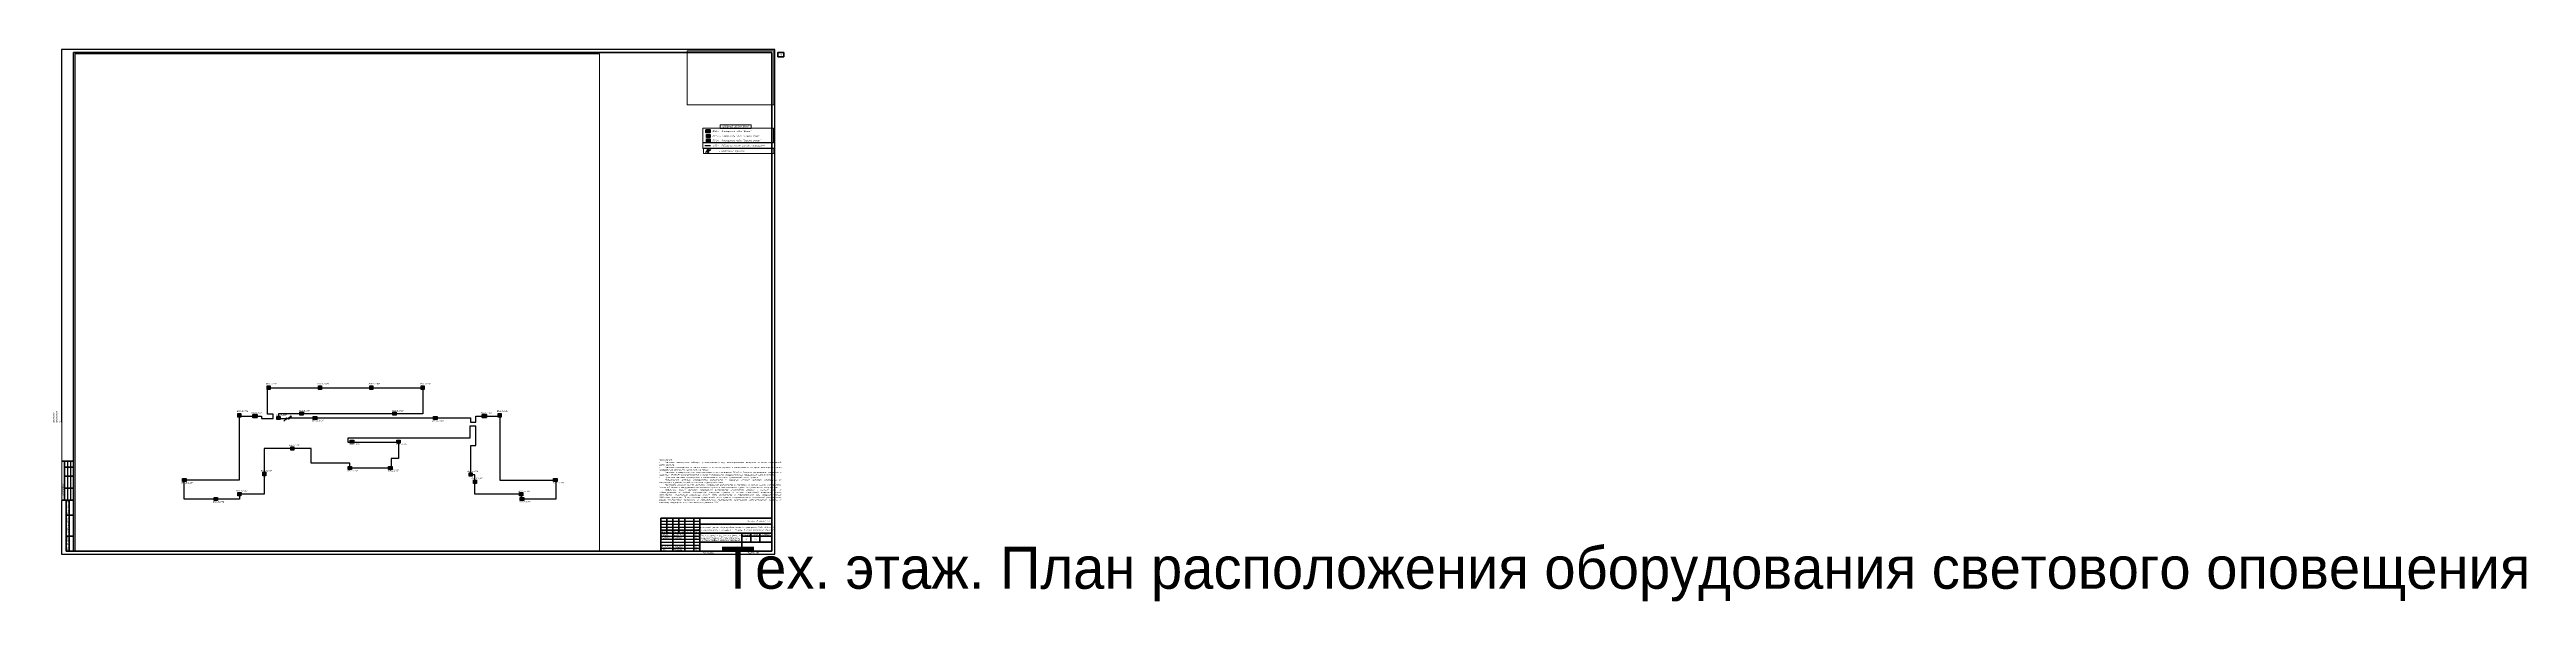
# Paper-space layout '18 План расположения оборудования и кабельных трасс на тех. эт С' of a CAD drawing. Extents: x -20 to 4109, y -79 to 841.
# The model-space entities are those that its viewports show. They can reach past a viewport. Long polylines and large blocks are cut down to what shows.
import ezdxf
from ezdxf.enums import TextEntityAlignment as Align

# ---------------------------------------------------------------- set-up
doc = ezdxf.new("R2018")
doc.units = 0
doc.header["$LTSCALE"] = 100
doc.set_wipeout_variables(frame=1)
doc.linetypes.add('ACAD_ISO02W100', pattern=[15, 12, -3])
doc.layers.get('Defpoints').update_dxf_attribs({"color": 42})
for name, color, linetype, lineweight in [('00-Штамп', 7, 'Continuous', 0), ('cc_ПС', 6, 'пс  -V-V-V-V-V-V-V-', 30), ('АП_АСУ_ОсновнаяТолстая', 7, 'Continuous', 30), ('Радио', 5, 'Continuous', 30), ('СС_Схема', 7, 'Continuous', 30), ('Текст', 7, 'Continuous', 15)]:
    doc.layers.add(name, color=color, linetype=linetype, lineweight=lineweight)
doc.layers.add('_СОУЭ Оповещение_световое', color=1, linetype='Continuous')
doc.layers.add('ODG - Проводка', color=3, linetype='Continuous')
doc.styles.add('ISOCPEUR', font='isocpeui.ttf', dxfattribs={"height": 250})
doc.styles.add('OlympDesign', font='isocpeui.ttf', dxfattribs={"height": 250})
doc.styles.get("Standard").update_dxf_attribs({"font": 'arial.ttf'})
doc.linetypes.add('пс  -V-V-V-V-V-V-V-', pattern='A,20,-0.2,["V",Standard,S=3,R=0,X=1,Y=-1.5],-5', length=25.2)

# ---------------------------------------------------------------- blocks, each defined once
blk = doc.blocks.new('*U265')
at = {"linetype": 'Continuous', "lineweight": 25}
for p, q in [((1189, 841), (0, 841)), ((0, 841), (0, 0)), ((1189, 0), (1189, 841)), ((10, 155), (10, 90)), ((15, 155), (15, 90)), ((999, 55), (1064, 55)), ((999, 50), (1064, 50)), ((999, 45), (1064, 45)), ((0, 0), (1189, 0)), ((999, 30), (1064, 30)), ((999, 25), (1064, 25)), ((999, 20), (1064, 20)), ((999, 15), (1064, 15)), ((999, 10), (1064, 10))]:
    blk.add_line(p, q, dxfattribs=at)
at = {"linetype": 'Continuous', "lineweight": 60}
for p, q in [((1184, 836), (20, 836)), ((20, 836), (20, 5)), ((1184, 5), (1184, 836)), ((20, 155), (0, 155)), ((5, 155), (5, 90)), ((20, 145), (5, 145)), ((20, 130), (5, 130)), ((20, 90), (0, 90)), ((20, 110), (5, 110)), ((8, 90), (8, 5)), ((13, 90), (13, 5)), ((8, 65), (20, 65)), ((999, 60), (1184, 60)), ((999, 5), (999, 60)), ((1009, 60), (1009, 35)), ((1019, 60), (1019, 5)), ((1029, 60), (1029, 35)), ((1039, 60), (1039, 5)), ((1054, 60), (1054, 5)), ((1064, 5), (1064, 60)), ((1064, 50), (1184, 50)), ((1184, 5), (1184, 60)), ((8, 30), (20, 30)), ((8, 5), (20, 5)), ((20, 5), (1184, 5)), ((999, 40), (1064, 40)), ((999, 35), (1184, 35)), ((1064, 20), (1184, 20)), ((1134, 35), (1134, 5)), ((1134, 30), (1184, 30)), ((1149, 35), (1149, 20)), ((1164, 35), (1164, 20))]:
    blk.add_line(p, q, dxfattribs=at)
at = {"linetype": 'Continuous', "lineweight": 40}
blk.add_line((1134, 5), (1134, 35), dxfattribs=at)
at = {"lineweight": 60}
blk.add_lwpolyline([(1194, 829), (1204, 829), (1204, 836), (1194, 836)], close=True, dxfattribs=at)
at = {"linetype": 'Continuous', "rotation": 90, "style": 'ISOCPEUR'}
for s, insert, char_height, width, attachment_point in [('########################', (-12.5, 176), 2.5, 19, 4), ('#####', (-12.5, 215), 2.5, 10, 5), ('#########################', (-7.5, 176), 2.5, 19, 4), ('#####', (-7.5, 215), 2.5, 10, 5), ('#####', (-2.5, 215), 2.5, 10, 5), ('Согласовано', (-17.5, 172.5), 3, 35, 5), ('Гл. спец ВК', (-12.5, 156), 2.5, 19, 4), ('Гл. спец ЭОМ', (-7.5, 156), 2.5, 19, 4), ('########################', (-2.5, 111), 2.5, 19, 4), ('#####', (-12.5, 150), 2.5, 10, 5), ('######', (-12.5, 111), 2.5, 19, 4), ('######################', (-7.5, 111), 2.5, 19, 4), ('#####', (-7.5, 150), 2.5, 10, 5), ('#####', (-2.5, 150), 2.5, 10, 5), ('ГАП', (-12.5, 91), 2.5, 19, 4), ('Гл. констр. ', (-7.5, 91), 2.5, 19, 4), ('Гл. спец ОВ', (-2.5, 91), 2.5, 19, 4), ('Согласовано', (2.5, 107.5), 2.5, 35, 5), ('Взам. инв. №', (10.5, 77.5), 2.5, 25, 5), ('Подп. и дата', (10.5, 47.5), 2.5, 35, 5), ('Инв. № подл.', (10.5, 17.5), 2.5, 25, 5)]:
    blk.add_mtext(s, dxfattribs=dict(at, insert=insert, char_height=char_height, width=width, attachment_point=attachment_point))
at = {"linetype": 'Continuous', "char_height": 2.5, "style": 'ISOCPEUR'}
for s, insert, width, attachment_point in [('Капитальный ремонт общеобразовательного учреждения (ГБОУ «Школа № 429»), расположенного по адресу: г. Москва, 5-ая ул. Соколиной Горы д.14', (1124, 42.5), 120, 5), ('16-25/Г-П–ИОС5.2', (1174, 55), 110, 6), ('Разраб.', (1000, 32.5), 19, 4), ('Проверил', (1000, 27.5), 19, 4), ('Н. контр.', (1000, 12.5), 19, 4), ('ГИП', (1000, 7.5), 19, 4), ('Силантьев', (1020, 32.5), 19, 4), ('Поляков', (1020, 27.5), 19, 4), ('Губарева', (1020, 12.5), 19, 4), ('Мурашов', (1020, 7.5), 19, 4), ('05.26', (1055.3, 32.5), 10, 4), ('05.26', (1055.3, 27.5), 10, 4), ('05.26', (1055.3, 12.5), 10, 4), ('05.26', (1055.3, 7.4), 10, 4), ('Копировал', (1078.5, 2.5), 25, 5), ('П', (1141.5, 25), 15, 5), ('Формат', (1149.5, 2.5), 16, 5)]:
    blk.add_mtext(s, dxfattribs=dict(at, insert=insert, width=width, attachment_point=attachment_point))
at = {"char_height": 2.5, "attachment_point": 5, "style": 'ISOCPEUR'}
for s, insert, width in [('Изм.', (1004, 37.5), 10), ('Кол.уч', (1014, 37.5), 10), ('Лист', (1024, 37.5), 10), ('№док', (1034, 37.5), 10), ('Подп.', (1046.5, 37.5), 15), ('Дата', (1059, 37.5), 10), ('Стадия', (1141.5, 32.5), 15), ('Лист', (1156.5, 32.5), 15), ('Листов', (1174, 32.5), 20)]:
    blk.add_mtext(s, dxfattribs=dict(at, insert=insert, width=width))
at = {"linetype": 'Continuous', "insert": (1099, 27.5), "char_height": 2, "width": 70, "attachment_point": 5, "line_spacing_factor": 0.8, "style": 'ISOCPEUR'}
blk.add_mtext('Раздел 5 "Сведения об инженерном оборудовании, о сетях и системах инженерно‐технического обеспечения" Подраздел 5 «Сети связи» Часть 2. Система оповещения управления эвакуацией', dxfattribs=at)
at = {"style": 'ISOCPEUR'}
for tag, p in [('Сквозная_нумерация', (1199, 832.5)), ('Форма3_номер_листа', (1156.5, 25)), ('Форма3_количество_листов', (1174, 25))]:
    blk.add_attdef(tag, text='', height=2.5, dxfattribs=at).set_placement(p, align=Align.MIDDLE_CENTER)
blk.add_attdef('Форма3_дополнительный_шифр', text='', height=2.5, dxfattribs=at).set_placement((1174, 55), align=Align.MIDDLE_LEFT)
at = {"lineweight": 30, "flags": 104}
blk.add_attdef('Форма3_наименование_чертежа', text='', height=2.5, dxfattribs=at).set_placement((1099, 12.5), align=Align.MIDDLE_CENTER)
at = {"style": 'ISOCPEUR', "flags": 8}
blk.add_attdef('Формат', (1157.5, 1.5), '', height=2.5, dxfattribs=at)
blk.add_wipeout([(-20, 220), (-0.5, 220), (-0.5, 90), (-20, 90)])
blk = doc.blocks.new('*U121')
at = {"linetype": 'Continuous', "lineweight": 20, "true_color": 0xffffff}
h = blk.add_hatch(color=7, dxfattribs=at)
h.dxf.hatch_style = 1
h.paths.add_polyline_path([(-15, 709), (-15, -223), (1418, -210), (1418, 722)])
at = {"color": 1, "linetype": 'Continuous', "lineweight": 50}
blk.add_lwpolyline([(-15, 709), (1418, 722), (1418, -210), (-15, -223)], close=True, dxfattribs=at)
at = {"color": 1, "linetype": 'Continuous', "lineweight": 30, "insert": (100, 455), "char_height": 300, "attachment_point": 1, "style": 'OlympDesign'}
blk.add_mtext_dynamic_manual_height_columns('ВЫХОД', width=642.49, gutter_width=25, heights=[0], dxfattribs=at)
at = {"style": 'OlympDesign'}
blk.add_attdef('НУМЕРАЦИЯ', (-547, 1004), '', height=500, rotation=90, dxfattribs=at)
at = {"color": 6, "lineweight": 20, "style": 'OlympDesign', "flags": 1}
for tag, p in [('ПОМЕЩЕНИЕ', (1645, -43)), ('ИД', (2550, -400))]:
    blk.add_attdef(tag, p, '', height=250, dxfattribs=at)
blk = doc.blocks.new('*U90')
at = {"layer": 'ODG - Проводка'}
h = blk.add_hatch(color=0, dxfattribs=at)
edge = h.paths.add_edge_path()
edge.add_arc((0, 0), 50, 0, 360)
at = {"layer": 'ODG - Проводка', "color": 0}
for points in [[(0, 0), (212, 212)], [(35, 35), (85, 122)], [(35, 35), (122, 85)]]:
    blk.add_lwpolyline(points, dxfattribs=at)
blk.add_circle((0, 0), 50, dxfattribs=at)
blk = doc.blocks.new('*U123')
at = {"linetype": 'Continuous', "lineweight": 20, "true_color": 0xffffff}
h = blk.add_hatch(color=7, dxfattribs=at)
h.dxf.hatch_style = 1
h.paths.add_polyline_path([(196, -973), (201, 39), (-994, 43), (-998, -968)])
at = {"color": 1, "linetype": 'Continuous', "lineweight": 30}
blk.add_lwpolyline([(-994, 43), (201, 39), (196, -973), (-998, -968)], close=True, dxfattribs=at)
blk.add_lwpolyline([(-889, -440, 0, 244, 0), (-401, -442, 0, 0, 0), (125, -444, 0, 0, 0)], format="xyseb", dxfattribs=at)
at = {"color": 6, "lineweight": 20, "style": 'OlympDesign', "flags": 1}
for tag, p in [('ПОМЕЩЕНИЕ', (1643, -44)), ('ИД', (2549, -401))]:
    blk.add_attdef(tag, p, '', height=250, dxfattribs=at)
at = {"style": 'OlympDesign'}
blk.add_attdef('НУМЕРАЦИЯ', (-1228, -1671), '', height=500, dxfattribs=at)
at = {"color": 2, "linetype": 'Continuous', "lineweight": 30, "style": 'OlympDesign', "width": 0.8, "flags": 1}
blk.add_attdef('ID', (2008, -419), '', height=250, rotation=359.768573, dxfattribs=at)
blk = doc.blocks.new('*U135')
at = {"linetype": 'Continuous', "lineweight": 20, "true_color": 0xffffff}
h = blk.add_hatch(color=7, dxfattribs=at)
h.dxf.hatch_style = 1
h.paths.add_polyline_path([(200, -972), (200, 39), (-994, 39), (-994, -972)])
at = {"color": 1, "linetype": 'Continuous', "lineweight": 30}
blk.add_lwpolyline([(-992, 40), (202, 40), (202, -972), (-992, -972)], close=True, dxfattribs=at)
blk.add_lwpolyline([(124, -448, 0, 244, 0), (-364, -448, 0, 0, 0), (-890, -448, 0, 0, 0)], format="xyseb", dxfattribs=at)
at = {"color": 6, "lineweight": 20, "style": 'OlympDesign', "flags": 1}
for tag, p in [('ПОМЕЩЕНИЕ', (1645, -43)), ('ИД', (2550, -400))]:
    blk.add_attdef(tag, p, '', height=250, dxfattribs=at)
at = {"style": 'OlympDesign'}
blk.add_attdef('НУМЕРАЦИЯ', (-1495, -1373), '', height=500, dxfattribs=at)
at = {"color": 2, "linetype": 'Continuous', "lineweight": 30, "style": 'OlympDesign', "width": 0.8, "flags": 1}
blk.add_attdef('ID', (2010, -411), '', height=250, dxfattribs=at)
blk = doc.blocks.new('*U144')
at = {"linetype": 'Continuous', "lineweight": 20, "true_color": 0xffffff}
h = blk.add_hatch(color=7, dxfattribs=at)
h.dxf.hatch_style = 1
h.paths.add_polyline_path([(200, -972), (200, 39), (-994, 39), (-994, -972)])
at = {"color": 1, "linetype": 'Continuous', "lineweight": 30}
blk.add_lwpolyline([(-992, 40), (202, 40), (202, -972), (-992, -972)], close=True, dxfattribs=at)
blk.add_lwpolyline([(124, -448, 0, 244, 0), (-364, -448, 0, 0, 0), (-890, -448, 0, 0, 0)], format="xyseb", dxfattribs=at)
at = {"color": 6, "lineweight": 20, "style": 'OlympDesign', "flags": 1}
for tag, p in [('ПОМЕЩЕНИЕ', (1645, -43)), ('ИД', (2550, -400))]:
    blk.add_attdef(tag, p, '', height=250, dxfattribs=at)
at = {"style": 'OlympDesign'}
blk.add_attdef('НУМЕРАЦИЯ', (-1422, -1657), '', height=500, dxfattribs=at)
at = {"color": 2, "linetype": 'Continuous', "lineweight": 30, "style": 'OlympDesign', "width": 0.8, "flags": 1}
blk.add_attdef('ID', (2010, -411), '', height=250, dxfattribs=at)
blk = doc.blocks.new('*U145')
at = {"linetype": 'Continuous', "lineweight": 20, "true_color": 0xffffff}
h = blk.add_hatch(color=7, dxfattribs=at)
h.dxf.hatch_style = 1
h.paths.add_polyline_path([(196, -973), (201, 39), (-994, 43), (-998, -968)])
at = {"color": 1, "linetype": 'Continuous', "lineweight": 30}
blk.add_lwpolyline([(-994, 43), (201, 39), (196, -973), (-998, -968)], close=True, dxfattribs=at)
blk.add_lwpolyline([(-889, -440, 0, 244, 0), (-401, -442, 0, 0, 0), (125, -444, 0, 0, 0)], format="xyseb", dxfattribs=at)
at = {"color": 6, "lineweight": 20, "style": 'OlympDesign', "flags": 1}
for tag, p in [('ПОМЕЩЕНИЕ', (1643, -44)), ('ИД', (2549, -401))]:
    blk.add_attdef(tag, p, '', height=250, dxfattribs=at)
at = {"style": 'OlympDesign'}
blk.add_attdef('НУМЕРАЦИЯ', (-1312, -1586), '', height=500, dxfattribs=at)
at = {"color": 2, "linetype": 'Continuous', "lineweight": 30, "style": 'OlympDesign', "width": 0.8, "flags": 1}
blk.add_attdef('ID', (2008, -419), '', height=250, rotation=359.768573, dxfattribs=at)
blk = doc.blocks.new('*U126')
at = {"linetype": 'Continuous', "lineweight": 20, "true_color": 0xffffff}
h = blk.add_hatch(color=7, dxfattribs=at)
h.dxf.hatch_style = 1
h.paths.add_polyline_path([(196, -973), (201, 39), (-994, 43), (-998, -968)])
at = {"color": 1, "linetype": 'Continuous', "lineweight": 30}
blk.add_lwpolyline([(-994, 43), (201, 39), (196, -973), (-998, -968)], close=True, dxfattribs=at)
blk.add_lwpolyline([(-889, -440, 0, 244, 0), (-401, -442, 0, 0, 0), (125, -444, 0, 0, 0)], format="xyseb", dxfattribs=at)
at = {"style": 'OlympDesign'}
blk.add_attdef('НУМЕРАЦИЯ', (-1228, 227), '', height=500, dxfattribs=at)
at = {"color": 6, "lineweight": 20, "style": 'OlympDesign', "flags": 1}
for tag, p in [('ПОМЕЩЕНИЕ', (1643, -44)), ('ИД', (2549, -401))]:
    blk.add_attdef(tag, p, '', height=250, dxfattribs=at)
at = {"color": 2, "linetype": 'Continuous', "lineweight": 30, "style": 'OlympDesign', "width": 0.8, "flags": 1}
blk.add_attdef('ID', (2008, -419), '', height=250, rotation=359.768573, dxfattribs=at)
blk = doc.blocks.new('*U146')
at = {"linetype": 'Continuous', "lineweight": 20, "true_color": 0xffffff}
h = blk.add_hatch(color=7, dxfattribs=at)
h.dxf.hatch_style = 1
h.paths.add_polyline_path([(196, -973), (201, 39), (-994, 43), (-998, -968)])
at = {"color": 1, "linetype": 'Continuous', "lineweight": 30}
blk.add_lwpolyline([(-994, 43), (201, 39), (196, -973), (-998, -968)], close=True, dxfattribs=at)
blk.add_lwpolyline([(-889, -440, 0, 244, 0), (-401, -442, 0, 0, 0), (125, -444, 0, 0, 0)], format="xyseb", dxfattribs=at)
at = {"style": 'OlympDesign'}
blk.add_attdef('НУМЕРАЦИЯ', (-1312, 239), '', height=500, dxfattribs=at)
at = {"color": 6, "lineweight": 20, "style": 'OlympDesign', "flags": 1}
for tag, p in [('ПОМЕЩЕНИЕ', (1643, -44)), ('ИД', (2549, -401))]:
    blk.add_attdef(tag, p, '', height=250, dxfattribs=at)
at = {"color": 2, "linetype": 'Continuous', "lineweight": 30, "style": 'OlympDesign', "width": 0.8, "flags": 1}
blk.add_attdef('ID', (2008, -419), '', height=250, rotation=359.768573, dxfattribs=at)
blk = doc.blocks.new('*U88')
at = {"layer": 'ODG - Проводка'}
h = blk.add_hatch(color=0, dxfattribs=at)
edge = h.paths.add_edge_path()
edge.add_arc((0, 0), 50, 0, 360)
at = {"layer": 'ODG - Проводка', "color": 0}
for points in [[(-212, -212), (0, 0)], [(-212, -212), (-162, -126)], [(-212, -212), (-126, -162)]]:
    blk.add_lwpolyline(points, dxfattribs=at)
blk.add_circle((0, 0), 50, dxfattribs=at)
blk = doc.blocks.new('*U85')
at = {"linetype": 'Continuous', "lineweight": 20, "true_color": 0xffffff}
h = blk.add_hatch(color=7, dxfattribs=at)
h.dxf.hatch_style = 1
h.paths.add_polyline_path([(-15, 709), (-15, -223), (1418, -210), (1418, 722)])
at = {"color": 1, "linetype": 'Continuous', "lineweight": 50}
blk.add_lwpolyline([(-15, 709), (1418, 722), (1418, -210), (-15, -223)], close=True, dxfattribs=at)
at = {"color": 1, "linetype": 'Continuous', "lineweight": 30, "insert": (100, 455), "char_height": 300, "attachment_point": 1, "style": 'OlympDesign'}
blk.add_mtext_dynamic_manual_height_columns('ВЫХОД', width=642.49, gutter_width=25, heights=[0], dxfattribs=at)
at = {"style": 'OlympDesign'}
blk.add_attdef('НУМЕРАЦИЯ', (631, 904), '', height=500, dxfattribs=at)
at = {"color": 6, "lineweight": 20, "style": 'OlympDesign', "flags": 1}
for tag, p in [('ПОМЕЩЕНИЕ', (1645, -43)), ('ИД', (2550, -400))]:
    blk.add_attdef(tag, p, '', height=250, dxfattribs=at)
blk = doc.blocks.new('*U94')
at = {"linetype": 'Continuous', "lineweight": 20, "true_color": 0xffffff}
h = blk.add_hatch(color=7, dxfattribs=at)
h.dxf.hatch_style = 1
h.paths.add_polyline_path([(200, -972), (200, 39), (-994, 39), (-994, -972)])
at = {"color": 1, "linetype": 'Continuous', "lineweight": 30}
blk.add_lwpolyline([(-994, 39), (200, 39), (200, -972), (-994, -972)], close=True, dxfattribs=at)
blk.add_lwpolyline([(-887, -444, 0, 244, 0), (-400, -444, 0, 0, 0), (127, -444, 0, 0, 0)], format="xyseb", dxfattribs=at)
at = {"style": 'OlympDesign'}
blk.add_attdef('НУМЕРАЦИЯ', (-1495, 611), '', height=500, dxfattribs=at)
at = {"color": 6, "lineweight": 20, "style": 'OlympDesign', "flags": 1}
for tag, p in [('ПОМЕЩЕНИЕ', (1645, -43)), ('ИД', (2550, -400))]:
    blk.add_attdef(tag, p, '', height=250, dxfattribs=at)
at = {"color": 2, "linetype": 'Continuous', "lineweight": 30, "style": 'OlympDesign', "width": 0.8, "flags": 1}
blk.add_attdef('ID', (2010, -411), '', height=250, dxfattribs=at)
blk = doc.blocks.new('*U93')
at = {"linetype": 'Continuous', "lineweight": 20, "true_color": 0xffffff}
h = blk.add_hatch(color=7, dxfattribs=at)
h.dxf.hatch_style = 1
h.paths.add_polyline_path([(200, -972), (200, 39), (-994, 39), (-994, -972)])
at = {"color": 1, "linetype": 'Continuous', "lineweight": 30}
blk.add_lwpolyline([(-992, 40), (202, 40), (202, -972), (-992, -972)], close=True, dxfattribs=at)
blk.add_lwpolyline([(124, -448, 0, 244, 0), (-364, -448, 0, 0, 0), (-890, -448, 0, 0, 0)], format="xyseb", dxfattribs=at)
at = {"style": 'OlympDesign'}
blk.add_attdef('НУМЕРАЦИЯ', (-1495, 611), '', height=500, dxfattribs=at)
at = {"color": 6, "lineweight": 20, "style": 'OlympDesign', "flags": 1}
for tag, p in [('ПОМЕЩЕНИЕ', (1645, -43)), ('ИД', (2550, -400))]:
    blk.add_attdef(tag, p, '', height=250, dxfattribs=at)
at = {"color": 2, "linetype": 'Continuous', "lineweight": 30, "style": 'OlympDesign', "width": 0.8, "flags": 1}
blk.add_attdef('ID', (2010, -411), '', height=250, dxfattribs=at)

msp = doc.modelspace()

# ---------------------------------------------------------------- linework, layer by layer
at = {"layer": 'cc_ПС', "color": 1, "linetype": 'ACAD_ISO02W100', "lineweight": 30, "ltscale": 30}
msp.add_line((73181.1, -37059.1), (74158.5, -37059.1), dxfattribs=at)
msp.add_lwpolyline([(854246.6, -255510.3), (854246.6, -255405.8), (884551.3, -255405.8), (884551.3, -256113.2), (885429.7, -256113.2), (885429.7, -255112.7), (889453.2, -255112.7), (889453.2, -265785.9), (898788.7, -265785.9), (898788.7, -268954.4), (893067.9, -268954.4), (893067.9, -268134.3), (885305.9, -268134.3), (885305.9, -264875.4), (884606.1, -264875.4), (884606.1, -259987.9), (885429.7, -259987.9), (885429.7, -256786.3), (884444.5, -256786.3), (884444.5, -258765.3), (864090, -258765.3), (864090, -259432.5), (872561, -259432.5), (872561, -262139.5), (871345.6, -262139.5), (871345.6, -263772.6), (864429.8, -263772.6), (864429.8, -262936.3), (857988.8, -262936.3), (857988.8, -260505.2), (850162.1, -260505.2), (850162.1, -268129.7), (846061.4, -268129.7), (846061.4, -268942), (836852.5, -268942), (836852.5, -265736.9), (846049.5, -265736.9), (846049.5, -255086), (849693.7, -255086), (849693.7, -255512.4), (851645.6, -255512.4), (851645.6, -254760.9), (850738.7, -254760.9), (850738.7, -250396), (876590.1, -250396), (876590.1, -254698.9), (852553.8, -254698.9), (852553.8, -255512.4), (853898.5, -255512.4)], dxfattribs=at)

# ---------------------------------------------------------------- block references
at = {"layer": '_СОУЭ Оповещение_световое', "color": 4, "xscale": 0.5, "yscale": 0.5, "zscale": 0.5}
for name, p in [('*U85', (73449.4, -27846.9)), ('*U94', (74058.3, -28289.2)), ('*U93', (74057.4, -29034.9))]:
    msp.add_blockref(name, p, dxfattribs=at)
at = {"layer": '_СОУЭ Оповещение_световое', "color": 4}
ref = msp.add_blockref('*U135', (851128.2, -250560.3), dxfattribs=dict(at, xscale=0.5, yscale=0.5, zscale=0.5, rotation=270))
ref.add_attrib('НУМЕРАЦИЯ', 'BIAL5.2.104', (850441.6, -249812.8), dxfattribs={"layer": '00-Штамп', "color": 7, "height": 250, "style": 'OlympDesign'})
ref = msp.add_blockref('*U135', (859693.2, -250560.3), dxfattribs=dict(at, xscale=0.5, yscale=0.5, zscale=0.5, rotation=270))
ref.add_attrib('НУМЕРАЦИЯ', 'BIAL5.2.103', (859006.6, -249812.8), dxfattribs={"layer": '00-Штамп', "color": 7, "height": 250, "style": 'OlympDesign'})
ref = msp.add_blockref('*U135', (868258.2, -250560.3), dxfattribs=dict(at, xscale=0.5, yscale=0.5, zscale=0.5, rotation=270))
ref.add_attrib('НУМЕРАЦИЯ', 'BIAL5.2.102', (867571.6, -249812.8), dxfattribs={"layer": '00-Штамп', "color": 7, "height": 250, "style": 'OlympDesign'})
ref = msp.add_blockref('*U135', (876803.2, -250560.3), dxfattribs=dict(at, xscale=0.5, yscale=0.5, zscale=0.5, rotation=270))
ref.add_attrib('НУМЕРАЦИЯ', 'BIAL5.2.101', (876116.6, -249812.8), dxfattribs={"layer": '00-Штамп', "color": 7, "height": 250, "style": 'OlympDesign'})
ref = msp.add_blockref('*U135', (846282.4, -255150.2), dxfattribs=dict(at, xscale=0.5, yscale=0.5, zscale=0.5, rotation=270))
ref.add_attrib('НУМЕРАЦИЯ', 'BIAL5.2.106', (845595.9, -254402.7), dxfattribs={"layer": '00-Штамп', "color": 7, "height": 250, "style": 'OlympDesign'})
ref = msp.add_blockref('*U121', (848269.8, -255207.6), dxfattribs=dict(at, xscale=0.4999999999999997, yscale=0.4999999999999997, zscale=0.4999999999999997, rotation=359.4723474880294))
ref.add_attrib('НУМЕРАЦИЯ', 'BIAL5.2.105', (848001.1, -254703.2), dxfattribs={"layer": '00-Штамп', "color": 7, "height": 250, "style": 'OlympDesign'})
ref = msp.add_blockref('*U126', (852754, -255173.4), dxfattribs=dict(at, xscale=0.5, yscale=0.5, zscale=0.5))
ref.add_attrib('НУМЕРАЦИЯ', 'BIAL5.2.98', (852139.9, -255060), dxfattribs={"layer": '00-Штамп', "color": 7, "height": 250, "style": 'OlympDesign'})
ref = msp.add_blockref('*U126', (856593.3, -254467.6), dxfattribs=dict(at, xscale=0.5, yscale=0.5, zscale=0.5))
ref.add_attrib('НУМЕРАЦИЯ', 'BIAL5.2.99', (855979.2, -254354.2), dxfattribs={"layer": '00-Штамп', "color": 7, "height": 250, "style": 'OlympDesign'})
ref = msp.add_blockref('*U145', (858822.6, -255173.4), dxfattribs=dict(at, xscale=0.5, yscale=0.5, zscale=0.5))
ref.add_attrib('НУМЕРАЦИЯ', 'BIAL5.2.124', (858166.6, -255966.2), dxfattribs={"layer": '00-Штамп', "color": 7, "height": 250, "style": 'OlympDesign'})
ref = msp.add_blockref('*U126', (872092.7, -254467.6), dxfattribs=dict(at, xscale=0.5, yscale=0.5, zscale=0.5))
ref.add_attrib('НУМЕРАЦИЯ', 'BIAL5.2.100', (871478.5, -254354.2), dxfattribs={"layer": '00-Штамп', "color": 7, "height": 250, "style": 'OlympDesign'})
ref = msp.add_blockref('*U144', (878878.2, -255172.8), dxfattribs=dict(at, xscale=0.5, yscale=0.5, zscale=0.5))
ref.add_attrib('НУМЕРАЦИЯ', 'BIAL5.2.123', (878167.1, -256001.5), dxfattribs={"layer": '00-Штамп', "color": 7, "height": 250, "style": 'OlympDesign'})
ref = msp.add_blockref('*U121', (886503.3, -255207.6), dxfattribs=dict(at, xscale=0.4999999999999998, yscale=0.4999999999999998, zscale=0.4999999999999998, rotation=359.4723474880294))
ref.add_attrib('НУМЕРАЦИЯ', 'BIAL5.2.122', (886234.6, -254703.2), dxfattribs={"layer": '00-Штамп', "color": 7, "height": 250, "style": 'OlympDesign'})
ref = msp.add_blockref('*U135', (889638.2, -255150.2), dxfattribs=dict(at, xscale=0.5, yscale=0.5, zscale=0.5, rotation=270))
ref.add_attrib('НУМЕРАЦИЯ', 'BIAL5.2.121', (888951.6, -254402.7), dxfattribs={"layer": '00-Штамп', "color": 7, "height": 250, "style": 'OlympDesign'})
ref = msp.add_blockref('*U123', (855082.7, -260704.1), dxfattribs=dict(at, xscale=0.5, yscale=0.5, zscale=0.5, rotation=270))
ref.add_attrib('НУМЕРАЦИЯ', 'BIAL5.2.111', (854247.1, -260090), dxfattribs={"layer": '00-Штамп', "color": 7, "height": 250, "style": 'OlympDesign'})
ref = msp.add_blockref('*U145', (865006.6, -259143.4), dxfattribs=dict(at, xscale=0.5, yscale=0.5, zscale=0.5))
ref.add_attrib('НУМЕРАЦИЯ', 'BIAL5.2.115', (864350.6, -259936.2), dxfattribs={"layer": '00-Штамп', "color": 7, "height": 250, "style": 'OlympDesign'})
ref = msp.add_blockref('*U145', (872757.3, -259143.4), dxfattribs=dict(at, xscale=0.5, yscale=0.5, zscale=0.5))
ref.add_attrib('НУМЕРАЦИЯ', 'BIAL5.2.114', (872101.3, -259936.2), dxfattribs={"layer": '00-Штамп', "color": 7, "height": 250, "style": 'OlympDesign'})
ref = msp.add_blockref('*U123', (850421.9, -264951.1), dxfattribs=dict(at, xscale=0.5, yscale=0.5, zscale=0.5, rotation=270))
ref.add_attrib('НУМЕРАЦИЯ', 'BIAL5.2.110', (849586.3, -264336.9), dxfattribs={"layer": '00-Штамп', "color": 7, "height": 250, "style": 'OlympDesign'})
ref = msp.add_blockref('*U144', (864636, -263492.8), dxfattribs=dict(at, xscale=0.5, yscale=0.5, zscale=0.5))
ref.add_attrib('НУМЕРАЦИЯ', 'BIAL5.2.112', (863924.9, -264321.5), dxfattribs={"layer": '00-Штамп', "color": 7, "height": 250, "style": 'OlympDesign'})
ref = msp.add_blockref('*U145', (871401.5, -263493.4), dxfattribs=dict(at, xscale=0.5, yscale=0.5, zscale=0.5))
ref.add_attrib('НУМЕРАЦИЯ', 'BIAL5.2.113', (870745.4, -264286.2), dxfattribs={"layer": '00-Штамп', "color": 7, "height": 250, "style": 'OlympDesign'})
ref = msp.add_blockref('*U123', (884821.9, -265032.3), dxfattribs=dict(at, xscale=0.5, yscale=0.5, zscale=0.5, rotation=270))
ref.add_attrib('НУМЕРАЦИЯ', 'BIAL5.2.116', (883986.3, -264418.1), dxfattribs={"layer": '00-Штамп', "color": 7, "height": 250, "style": 'OlympDesign'})
ref = msp.add_blockref('*U144', (837055.5, -265522.8), dxfattribs=dict(at, xscale=0.5, yscale=0.5, zscale=0.5))
ref.add_attrib('НУМЕРАЦИЯ', 'BIAL5.2.107', (836344.4, -266351.5), dxfattribs={"layer": '00-Штамп', "color": 7, "height": 250, "style": 'OlympDesign'})
ref = msp.add_blockref('*U123', (846281.9, -268311.1), dxfattribs=dict(at, xscale=0.5, yscale=0.5, zscale=0.5, rotation=270))
ref.add_attrib('НУМЕРАЦИЯ', 'BIAL5.2.109', (845446.3, -267696.9), dxfattribs={"layer": '00-Штамп', "color": 7, "height": 250, "style": 'OlympDesign'})
ref = msp.add_blockref('*U123', (885527.7, -266247.8), dxfattribs=dict(at, xscale=0.5, yscale=0.5, zscale=0.5, rotation=270))
ref.add_attrib('НУМЕРАЦИЯ', 'BIAL5.2.117', (884692.1, -265633.6), dxfattribs={"layer": '00-Штамп', "color": 7, "height": 250, "style": 'OlympDesign'})
ref = msp.add_blockref('*U146', (893207.3, -267877.6), dxfattribs=dict(at, xscale=0.5, yscale=0.5, zscale=0.5))
ref.add_attrib('НУМЕРАЦИЯ', 'BIAL5.2.118', (892551.3, -267758.1), dxfattribs={"layer": '00-Штамп', "color": 7, "height": 250, "style": 'OlympDesign'})
ref = msp.add_blockref('*U145', (898915.6, -265523.4), dxfattribs=dict(at, xscale=0.5, yscale=0.5, zscale=0.5))
ref.add_attrib('НУМЕРАЦИЯ', 'BIAL5.2.120', (898259.6, -266316.2), dxfattribs={"layer": '00-Штамп', "color": 7, "height": 250, "style": 'OlympDesign'})
ref = msp.add_blockref('*U144', (842311.5, -268682.8), dxfattribs=dict(at, xscale=0.5, yscale=0.5, zscale=0.5))
ref.add_attrib('НУМЕРАЦИЯ', 'BIAL5.2.108', (841600.3, -269511.5), dxfattribs={"layer": '00-Штамп', "color": 7, "height": 250, "style": 'OlympDesign'})
ref = msp.add_blockref('*U145', (893355.3, -268683.4), dxfattribs=dict(at, xscale=0.5, yscale=0.5, zscale=0.5))
ref.add_attrib('НУМЕРАЦИЯ', 'BIAL5.2.119', (892699.3, -269476.2), dxfattribs={"layer": '00-Штамп', "color": 7, "height": 250, "style": 'OlympDesign'})
at = {"layer": 'Радио', "xscale": 2, "yscale": 2, "zscale": 2, "rotation": 178.7329526101915}
for name, p in [('*U90', (73818.9, -32199.6)), ('*U88', (73803.1, -32536.4)), ('*U90', (853898.5, -255512.4)), ('*U88', (854246.6, -255512.4))]:
    msp.add_blockref(name, p, dxfattribs=at)

# ---------------------------------------------------------------- texts
at = {"layer": 'АП_АСУ_ОсновнаяТолстая', "char_height": 250, "attachment_point": 1, "style": 'ISOCPEUR'}
for s, width, insert in [('{\\C0;BIALn -} Оповещатель табло "Выход"', 8486.034, (74549, -27584.1)), ('{\\C0;BIALn -} Оповещатель табло "Стрелка влево" ', 8486.034, (74549, -28387.7)), ('{\\C0;BIALn -} Оповещатель табло "Стрелка вправо"', 8486.034, (74549, -29133.1)), ('{\\C0;-} межэтажные проходки', 8745.764, (75607.6, -32258)), ('{\\C0;LSOn} - Кабельные линии светового оповещения', 8943.477, (74558.9, -36924.4))]:
    msp.add_mtext_dynamic_manual_height_columns(s, width=width, gutter_width=125000, heights=[0], dxfattribs=dict(at, insert=insert))
at = {"layer": 'СС_Схема', "ltscale": 100, "insert": (80964.2, -20245.8), "char_height": 250, "attachment_point": 5, "style": 'ISOCPEUR'}
msp.add_mtext_dynamic_manual_height_columns('\\pxql;УСЛОВНЫЕ ОБОЗНАЧЕНИЯ', width=10881.414, gutter_width=12.5, heights=[0], dxfattribs=at)

psp = doc.layouts.new('18 План расположения оборудования и кабельных трасс на тех. эт С')

# ---------------------------------------------------------------- viewports
at = {"layer": 'Defpoints', "color": 2}
psp.add_viewport(center=(460, 419.6), size=(873.7, 828.063), view_center_point=(862356.1, -236162.8), view_height=82806.331, dxfattribs=at)

# ---------------------------------------------------------------- next in the draw order: block references
ref = psp.add_blockref('*U265', (0.3, 0))
ref.add_attrib('Формат', 'А0', (1157.8, 1.5), dxfattribs={"height": 2.5, "style": 'ISOCPEUR'})
ref.add_attrib('Форма3_номер_листа', '13', dxfattribs={"height": 2.5, "style": 'ISOCPEUR'}).set_placement((1156.8, 25), align=Align.MIDDLE_CENTER)
lines = psp.add_mtext('Тех. этаж. План расположения оборудования светового оповещения', dxfattribs={"insert": (1099.3, 12.5), "char_height": 70, "attachment_point": 1})
ref.add_attrib('Форма3_наименование_чертежа', '', (1099.3, 12.5), dxfattribs={"flags": 104}).embed_mtext(lines)
ref.add_attrib('Форма3_дополнительный_шифр', '-ГЧ', dxfattribs={"height": 2.5, "style": 'ISOCPEUR'}).set_placement((1174.3, 55), align=Align.MIDDLE_LEFT)
ref.add_attrib('Сквозная_нумерация', '26', dxfattribs={"height": 2.5, "style": 'ISOCPEUR'}).set_placement((1199.3, 832.5), align=Align.MIDDLE_CENTER)

# ---------------------------------------------------------------- next in the draw order: texts
at = {"layer": 'Текст', "insert": (996.2, 158.7), "char_height": 2.5, "attachment_point": 1, "style": 'OlympDesign'}
psp.add_mtext_dynamic_manual_height_columns('\\pxqj;Примечания:\\P-^IСветовые оповещатели «Выход» устанавливаются над эвакуационными выходами согласно графической части проекта.\\P-^IСветовые оповещатели «Стрелка влево» и «Стрелка вправо» устанавливаются на путях эвакуации согласно направлению движения, указанному на планах.\\P-^IСветовые оповещатели для маломобильных групп населения (МГН) со знаками направления движения и надписью «ПОЖАР» устанавливаются в зонах и помещениях, предусмотренных графической частью проекта.\\P-^IАдресные световые оповещатели устанавливаются согласно графической части проекта.\\P-^IПодключение световых оповещателей выполняется к адресным линиям светового оповещения от контроллера адресных устройств согласно структурной схеме.\\P-^IПрокладка кабелей линий светового оповещения выполняется в коридорах в лотках систем безопасности. Опуски из лотков к оборудованию выполняются скрыто в гофрированных трубах за отделочными материалами.\\P-^IКабельные линии светового оповещения выполняются огнестойким кабелем с низким дымо- и газовыделением и низкой токсичностью продуктов горения в составе огнестойкой кабельной линии (ОКЛ).Монтаж огнестойких кабельных линий (ОКЛ) выполняется в гофрированной или гладкой жесткой ПВХ-трубе диаметром 20 мм согласно графической части проекта, спецификации и технической документации завода-изготовителя. Крепление к строительным конструкциям выполняется металлическими скобами и крепежом, входящими в состав принятого решения ОКЛ.', width=182.756, gutter_width=0.01, heights=[0], dxfattribs=at)

# ---------------------------------------------------------------- next in the draw order: viewports
at = {"layer": 'Defpoints', "color": 2}
for center, size, view_center_point, view_height, status in [((1115.4, 793.7), (144.4, 89.897), (915755.7, -199271.8), 8989.731, 3), ((1128.3, 697.9), (118, 24.289), (78839.6, -28421), 2428.913, 6), ((1124.2, 712.7), (51.6, 6.04), (77849.9, -20250.2), 604.007, 5), ((1129, 681), (119.6, 9.923), (78822.4, -37066.1), 992.3002, 4), ((1129, 672.1), (117.5, 8.938), (78913.3, -32362.8), 893.8003, 7)]:
    psp.add_viewport(center=center, size=size, view_center_point=view_center_point, view_height=view_height, status=status, dxfattribs=at)

doc.saveas('drawing.dxf')
